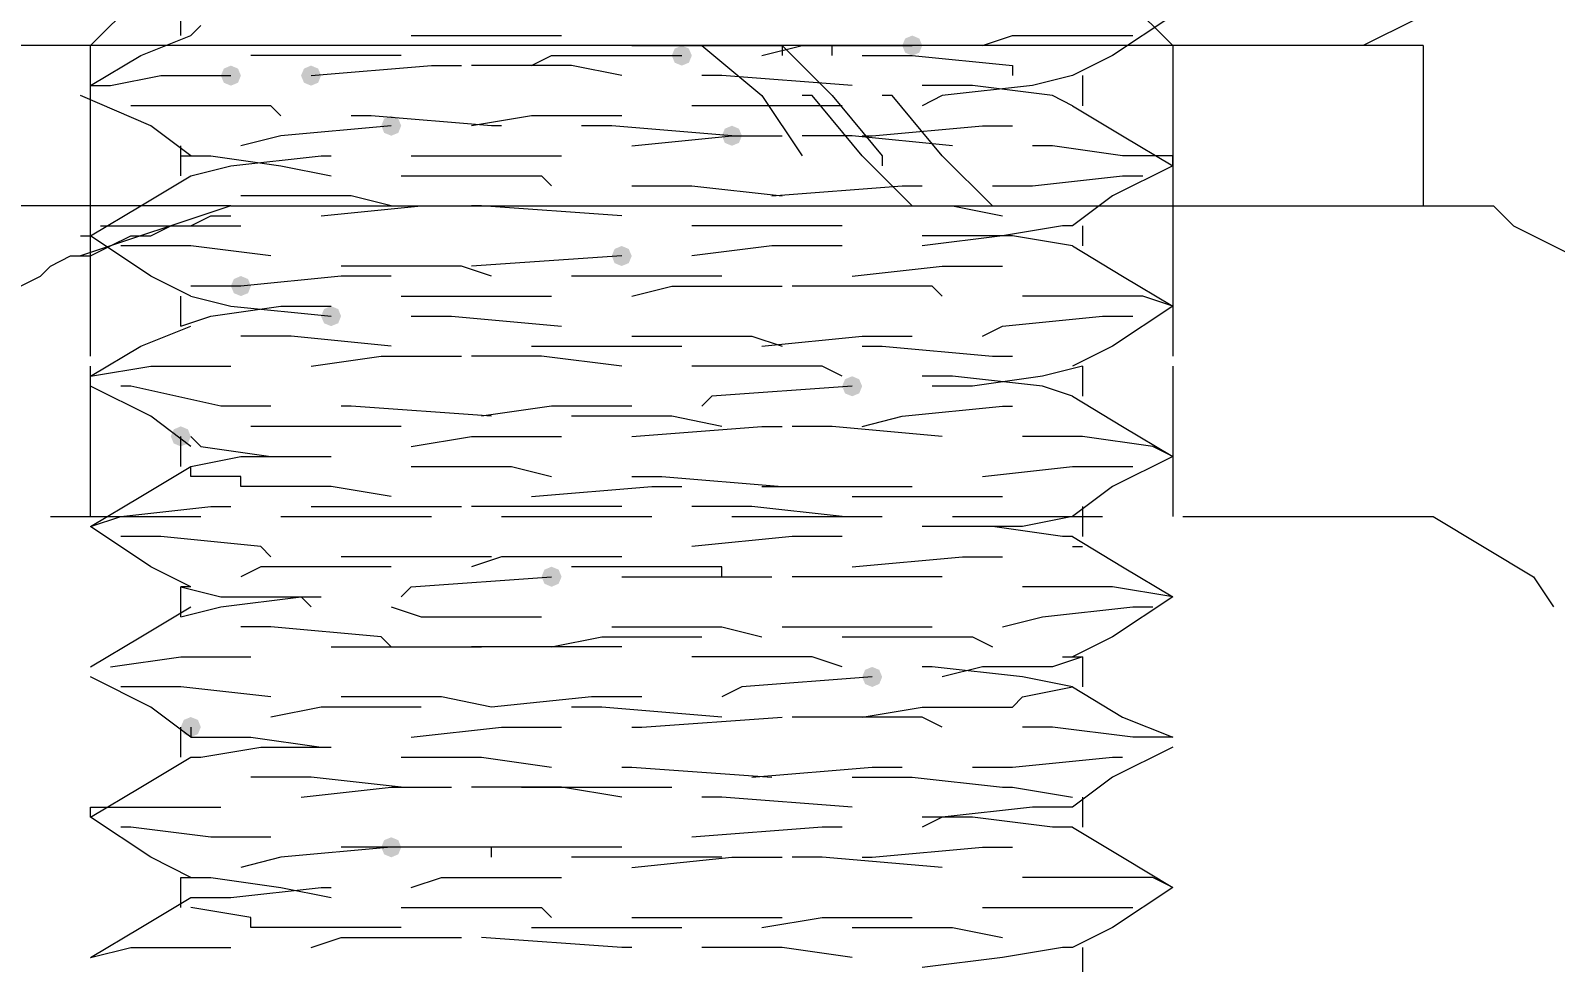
# Model space of a CAD drawing. Header units: millimetres. Extents: x 89051 to 218395, y -330386 to -125649.
# Drawn here: x 90796.65 to 90815.07, y -134289.83 to -134278.57 of the extents above; entities that cross this region are included whole.
import ezdxf

# ---------------------------------------------------------------- set-up
doc = ezdxf.new("R2010")
doc.units = ezdxf.units.MM
doc.header["$LTSCALE"] = 13
doc.layers.add('C00-00-00', color=7, linetype='Continuous')
doc.layers.add('标注、文本', color=3, linetype='Continuous', lineweight=25)
doc.styles.get("Standard").update_dxf_attribs({"font": 'gbenor.shx', "bigfont": 'gbcbig.shx'})
doc.dimstyles.new('1-15', dxfattribs={"dimscale": 20, "dimtxt": 3.5, "dimasz": 2, "dimexe": 1.5, "dimexo": 0.5, "dimgap": 0.5, "dimtad": 1, "dimtoh": 1, "dimdec": 1, "dimdsep": 46, "dimtxsty": 'Standard', "dimcen": 2.5, "dimclrd": 3, "dimclre": 3, "dimclrt": 3, "dimadec": 0, "dimazin": 2, "dimtfac": 1, "dimtdec": 1, "dimtmove": 0, "dimatfit": 2, "dimfxl": 1, "dimarcsym": 0})

# ---------------------------------------------------------------- blocks, each defined once
blk = doc.blocks.new('225635')
at = {"layer": 'C00-00-00'}
h = blk.add_hatch(color=256, dxfattribs=at)
h.dxf.hatch_style = 2
h.paths.add_polyline_path([(72517.552, -125589.164), (72517.466, -125589.2), (72517.431, -125589.285), (72517.466, -125589.371), (72517.552, -125589.406), (72517.637, -125589.371), (72517.673, -125589.285), (72517.637, -125589.2)])
h = blk.add_hatch(color=256, dxfattribs=at)
h.dxf.hatch_style = 2
h.paths.add_polyline_path([(72520.335, -125589.043), (72520.249, -125589.079), (72520.214, -125589.164), (72520.249, -125589.25), (72520.335, -125589.285), (72520.42, -125589.25), (72520.456, -125589.164), (72520.42, -125589.079)])
h = blk.add_hatch(color=256, dxfattribs=at)
h.dxf.hatch_style = 2
h.paths.add_polyline_path([(72512.106, -125589.406), (72512.021, -125589.442), (72511.985, -125589.527), (72512.021, -125589.613), (72512.106, -125589.648), (72512.192, -125589.613), (72512.227, -125589.527), (72512.192, -125589.442)])
h = blk.add_hatch(color=256, dxfattribs=at)
h.dxf.hatch_style = 2
h.paths.add_polyline_path([(72513.074, -125589.406), (72512.989, -125589.442), (72512.953, -125589.527), (72512.989, -125589.613), (72513.074, -125589.648), (72513.16, -125589.613), (72513.195, -125589.527), (72513.16, -125589.442)])
h = blk.add_hatch(color=256, dxfattribs=at)
h.dxf.hatch_style = 2
h.paths.add_polyline_path([(72514.043, -125590.011), (72513.957, -125590.047), (72513.922, -125590.132), (72513.957, -125590.218), (72514.043, -125590.253), (72514.128, -125590.218), (72514.163, -125590.132), (72514.128, -125590.047)])
h = blk.add_hatch(color=256, dxfattribs=at)
h.dxf.hatch_style = 2
h.paths.add_polyline_path([(72518.157, -125590.132), (72518.071, -125590.168), (72518.036, -125590.253), (72518.071, -125590.339), (72518.157, -125590.374), (72518.242, -125590.339), (72518.278, -125590.253), (72518.242, -125590.168)])
h = blk.add_hatch(color=256, dxfattribs=at)
h.dxf.hatch_style = 2
h.paths.add_polyline_path([(72516.826, -125591.584), (72516.74, -125591.62), (72516.705, -125591.705), (72516.74, -125591.791), (72516.826, -125591.826), (72516.911, -125591.791), (72516.947, -125591.705), (72516.911, -125591.62)])
h = blk.add_hatch(color=256, dxfattribs=at)
h.dxf.hatch_style = 2
h.paths.add_polyline_path([(72512.227, -125591.947), (72512.142, -125591.983), (72512.106, -125592.068), (72512.142, -125592.154), (72512.227, -125592.189), (72512.313, -125592.154), (72512.348, -125592.068), (72512.313, -125591.983)])
h = blk.add_hatch(color=256, dxfattribs=at)
h.dxf.hatch_style = 2
h.paths.add_polyline_path([(72513.316, -125592.31), (72513.231, -125592.346), (72513.195, -125592.431), (72513.231, -125592.517), (72513.316, -125592.552), (72513.402, -125592.517), (72513.437, -125592.431), (72513.402, -125592.346)])
h = blk.add_hatch(color=256, dxfattribs=at)
h.dxf.hatch_style = 2
h.paths.add_polyline_path([(72519.609, -125593.157), (72519.523, -125593.193), (72519.488, -125593.278), (72519.523, -125593.364), (72519.609, -125593.399), (72519.694, -125593.364), (72519.73, -125593.278), (72519.694, -125593.193)])
h = blk.add_hatch(color=256, dxfattribs=at)
h.dxf.hatch_style = 2
h.paths.add_polyline_path([(72511.501, -125593.762), (72511.416, -125593.798), (72511.38, -125593.883), (72511.416, -125593.969), (72511.501, -125594.004), (72511.587, -125593.969), (72511.622, -125593.883), (72511.587, -125593.798)])
h = blk.add_hatch(color=256, dxfattribs=at)
h.dxf.hatch_style = 2
h.paths.add_polyline_path([(72515.979, -125595.457), (72515.893, -125595.492), (72515.858, -125595.578), (72515.893, -125595.663), (72515.979, -125595.699), (72516.064, -125595.663), (72516.1, -125595.578), (72516.064, -125595.492)])
h = blk.add_hatch(color=256, dxfattribs=at)
h.dxf.hatch_style = 2
h.paths.add_polyline_path([(72519.851, -125596.667), (72519.765, -125596.702), (72519.73, -125596.788), (72519.765, -125596.873), (72519.851, -125596.909), (72519.936, -125596.873), (72519.972, -125596.788), (72519.936, -125596.702)])
h = blk.add_hatch(color=256, dxfattribs=at)
h.dxf.hatch_style = 2
h.paths.add_polyline_path([(72511.622, -125597.272), (72511.537, -125597.307), (72511.501, -125597.393), (72511.537, -125597.478), (72511.622, -125597.514), (72511.708, -125597.478), (72511.743, -125597.393), (72511.708, -125597.307)])
h = blk.add_hatch(color=256, dxfattribs=at)
h.dxf.hatch_style = 2
h.paths.add_polyline_path([(72514.043, -125598.724), (72513.957, -125598.759), (72513.922, -125598.845), (72513.957, -125598.93), (72514.043, -125598.966), (72514.128, -125598.93), (72514.163, -125598.845), (72514.128, -125598.759)])
at = {"layer": 'C00-00-00', "lineweight": 15}
for points in [[(72510.412, -125589.164), (72511.501, -125588.075)], [(72522.392, -125588.075), (72523.481, -125589.164)], [(72527.716, -125588.196), (72525.78, -125589.164)], [(72511.501, -125589.043), (72511.501, -125588.68)], [(72523.481, -125588.801), (72522.755, -125589.285)], [(72511.622, -125589.043), (72511.743, -125588.922)], [(72526.506, -125589.164), (72526.143, -125589.164), (72525.659, -125589.164), (72525.054, -125589.164), (72524.207, -125589.164), (72523.239, -125589.164), (72522.15, -125589.164), (72520.94, -125589.164), (72519.609, -125589.164), (72518.278, -125589.164), (72516.947, -125589.164), (72515.495, -125589.164), (72514.164, -125589.164), (72512.832, -125589.164), (72511.622, -125589.164), (72510.533, -125589.164), (72509.565, -125589.164), (72508.839, -125589.164), (72508.113, -125589.164), (72507.629, -125589.164), (72507.387, -125589.164)], [(72510.412, -125589.285), (72510.412, -125589.164)], [(72511.017, -125589.285), (72511.622, -125589.043)], [(72514.285, -125589.043), (72515.132, -125589.043)], [(72515.132, -125589.043), (72516.1, -125589.043)], [(72516.947, -125589.164), (72518.762, -125589.164)], [(72517.794, -125589.164), (72518.52, -125589.769)], [(72518.52, -125589.285), (72519.004, -125589.164)], [(72518.762, -125589.164), (72519.367, -125589.769)], [(72518.762, -125589.164), (72518.762, -125589.285)], [(72519.004, -125589.164), (72520.335, -125589.164)], [(72519.367, -125589.285), (72519.367, -125589.164)], [(72521.182, -125589.164), (72521.545, -125589.043)], [(72521.545, -125589.043), (72522.513, -125589.043)], [(72522.513, -125589.043), (72522.997, -125589.043)], [(72523.481, -125589.164), (72523.481, -125590.979)], [(72526.506, -125589.164), (72526.506, -125591.1)], [(72510.412, -125591.1), (72510.412, -125589.285)], [(72510.412, -125589.648), (72511.017, -125589.285)], [(72513.074, -125589.285), (72512.348, -125589.285)], [(72514.164, -125589.285), (72513.074, -125589.285)], [(72515.737, -125589.406), (72515.979, -125589.285)], [(72515.979, -125589.285), (72517.552, -125589.285)], [(72519.73, -125589.285), (72520.335, -125589.285)], [(72520.335, -125589.285), (72521.545, -125589.406)], [(72522.755, -125589.285), (72522.271, -125589.527)], [(72510.654, -125589.648), (72511.259, -125589.527)], [(72511.259, -125589.527), (72512.106, -125589.527)], [(72513.074, -125589.527), (72514.527, -125589.406)], [(72514.527, -125589.406), (72514.89, -125589.406)], [(72516.221, -125589.406), (72515.011, -125589.406)], [(72516.826, -125589.527), (72516.221, -125589.406)], [(72518.036, -125589.527), (72517.794, -125589.527)], [(72519.609, -125589.648), (72518.036, -125589.527)], [(72521.545, -125589.406), (72521.545, -125589.527)], [(72522.271, -125589.527), (72521.787, -125589.648)], [(72522.392, -125589.527), (72522.392, -125589.89)], [(72510.412, -125589.648), (72510.654, -125589.648)], [(72521.061, -125589.648), (72520.456, -125589.648)], [(72521.787, -125589.648), (72520.698, -125589.769)], [(72522.029, -125589.769), (72521.061, -125589.648)], [(72511.138, -125590.132), (72510.291, -125589.769)], [(72511.622, -125589.89), (72510.896, -125589.89)], [(72512.59, -125589.89), (72511.622, -125589.89)], [(72512.711, -125590.011), (72512.59, -125589.89)], [(72519.246, -125589.89), (72517.673, -125589.89)], [(72518.52, -125589.769), (72519.004, -125590.495)], [(72519.125, -125589.769), (72519.004, -125589.769)], [(72519.73, -125590.495), (72519.125, -125589.769)], [(72519.488, -125589.89), (72519.246, -125589.89)], [(72519.367, -125589.769), (72519.972, -125590.495)], [(72520.093, -125589.769), (72519.972, -125589.769)], [(72520.698, -125590.495), (72520.093, -125589.769)], [(72520.698, -125589.769), (72520.456, -125589.89)], [(72522.271, -125589.89), (72522.029, -125589.769)], [(72522.271, -125589.89), (72522.876, -125590.253)], [(72513.8, -125590.011), (72513.558, -125590.011)], [(72515.253, -125590.132), (72513.8, -125590.011)], [(72515.737, -125590.011), (72515.011, -125590.132)], [(72516.826, -125590.011), (72515.737, -125590.011)], [(72511.622, -125590.495), (72511.138, -125590.132)], [(72512.711, -125590.253), (72512.227, -125590.374)], [(72514.043, -125590.132), (72512.711, -125590.253)], [(72515.374, -125590.132), (72515.253, -125590.132)], [(72516.705, -125590.132), (72516.342, -125590.132)], [(72518.157, -125590.253), (72516.705, -125590.132)], [(72516.947, -125590.374), (72518.157, -125590.253)], [(72518.157, -125590.253), (72518.762, -125590.253)], [(72519.609, -125590.253), (72519.004, -125590.253)], [(72520.819, -125590.374), (72519.609, -125590.253)], [(72519.73, -125590.253), (72519.851, -125590.253)], [(72519.851, -125590.253), (72521.182, -125590.132)], [(72521.182, -125590.132), (72521.545, -125590.132)], [(72522.876, -125590.253), (72523.481, -125590.616)], [(72511.501, -125590.737), (72511.501, -125590.374)], [(72522.029, -125590.374), (72521.787, -125590.374)], [(72522.876, -125590.495), (72522.029, -125590.374)], [(72511.501, -125590.495), (72511.864, -125590.495)], [(72511.622, -125590.737), (72512.106, -125590.616)], [(72511.864, -125590.495), (72512.711, -125590.616)], [(72512.106, -125590.616), (72513.195, -125590.495)], [(72512.711, -125590.616), (72513.316, -125590.737)], [(72513.195, -125590.495), (72513.316, -125590.495)], [(72514.285, -125590.495), (72514.648, -125590.495)], [(72514.648, -125590.495), (72516.1, -125590.495)], [(72520.335, -125591.1), (72519.73, -125590.495)], [(72519.972, -125590.495), (72519.972, -125590.616)], [(72521.303, -125591.1), (72520.698, -125590.495)], [(72523.481, -125590.616), (72522.755, -125590.979)], [(72523.481, -125590.495), (72522.876, -125590.495)], [(72523.481, -125590.616), (72523.481, -125590.495)], [(72511.017, -125591.1), (72511.622, -125590.737)], [(72514.164, -125590.737), (72515.858, -125590.737)], [(72515.858, -125590.737), (72515.979, -125590.858)], [(72521.787, -125590.858), (72522.876, -125590.737)], [(72522.876, -125590.737), (72523.118, -125590.737)], [(72512.348, -125590.979), (72512.227, -125590.979)], [(72513.558, -125590.979), (72512.348, -125590.979)], [(72514.043, -125591.1), (72513.558, -125590.979)], [(72516.947, -125590.858), (72517.673, -125590.858)], [(72517.673, -125590.858), (72518.762, -125590.979)], [(72518.641, -125590.979), (72520.214, -125590.858)], [(72520.214, -125590.858), (72520.456, -125590.858)], [(72521.303, -125590.858), (72521.787, -125590.858)], [(72522.755, -125590.979), (72522.271, -125591.342)], [(72523.481, -125590.979), (72523.481, -125591.1)], [(72512.106, -125591.1), (72509.807, -125591.1), (72507.629, -125591.1), (72506.419, -125591.1), (72505.33, -125591.1), (72504.846, -125591.1), (72504.483, -125591.1)], [(72512.106, -125591.1), (72510.291, -125591.705)], [(72510.412, -125591.463), (72511.017, -125591.1)], [(72510.412, -125592.189), (72510.412, -125591.1)], [(72512.106, -125591.1), (72527.353, -125591.1)], [(72513.195, -125591.221), (72514.406, -125591.1)], [(72514.406, -125591.1), (72515.011, -125591.1)], [(72515.132, -125591.1), (72515.011, -125591.1)], [(72516.826, -125591.221), (72515.132, -125591.1)], [(72515.858, -125591.1), (72516.342, -125591.1)], [(72516.342, -125591.1), (72517.673, -125591.1)], [(72519.609, -125591.1), (72519.73, -125591.1)], [(72519.609, -125591.1), (72520.819, -125591.1)], [(72520.819, -125591.1), (72521.424, -125591.221)], [(72523.481, -125591.1), (72523.481, -125592.915)], [(72527.353, -125591.1), (72527.595, -125591.342), (72527.837, -125591.463), (72528.079, -125591.584), (72528.321, -125591.705)], [(72509.565, -125592.068), (72509.807, -125591.947), (72509.928, -125591.826), (72510.17, -125591.705), (72510.412, -125591.705), (72510.654, -125591.584), (72510.896, -125591.463), (72511.138, -125591.463), (72511.38, -125591.342), (72511.622, -125591.342), (72511.864, -125591.221), (72512.106, -125591.221)], [(72510.533, -125591.342), (72511.38, -125591.342)], [(72511.38, -125591.342), (72512.227, -125591.342)], [(72518.762, -125591.342), (72517.673, -125591.342)], [(72519.488, -125591.342), (72518.762, -125591.342)], [(72522.15, -125591.342), (72521.424, -125591.463)], [(72522.271, -125591.342), (72522.15, -125591.342)], [(72522.392, -125591.342), (72522.392, -125591.584)], [(72510.291, -125591.463), (72510.412, -125591.463)], [(72511.138, -125591.947), (72510.412, -125591.463)], [(72521.424, -125591.463), (72520.456, -125591.584)], [(72521.545, -125591.463), (72520.456, -125591.463)], [(72522.271, -125591.584), (72521.545, -125591.463)], [(72511.622, -125591.584), (72510.775, -125591.584)], [(72512.59, -125591.705), (72511.622, -125591.584)], [(72516.826, -125591.705), (72515.011, -125591.826)], [(72518.641, -125591.584), (72517.673, -125591.705)], [(72519.488, -125591.584), (72518.641, -125591.584)], [(72522.271, -125591.584), (72522.876, -125591.947)], [(72514.89, -125591.826), (72513.437, -125591.826)], [(72515.253, -125591.947), (72514.89, -125591.826)], [(72519.609, -125591.947), (72520.698, -125591.826)], [(72520.698, -125591.826), (72521.424, -125591.826)], [(72511.622, -125592.189), (72511.138, -125591.947)], [(72512.227, -125592.068), (72511.622, -125592.068)], [(72513.437, -125591.947), (72512.227, -125592.068)], [(72514.043, -125591.947), (72513.437, -125591.947)], [(72516.826, -125591.947), (72516.221, -125591.947)], [(72518.036, -125591.947), (72516.826, -125591.947)], [(72516.947, -125592.189), (72517.431, -125592.068)], [(72517.431, -125592.068), (72518.762, -125592.068)], [(72520.577, -125592.068), (72518.883, -125592.068)], [(72520.698, -125592.189), (72520.577, -125592.068)], [(72522.876, -125591.947), (72523.481, -125592.31)], [(72510.412, -125592.915), (72510.412, -125592.189)], [(72511.501, -125592.552), (72511.501, -125592.189)], [(72511.622, -125592.189), (72512.106, -125592.31)], [(72514.164, -125592.189), (72515.616, -125592.189)], [(72515.616, -125592.189), (72515.979, -125592.189)], [(72522.029, -125592.189), (72521.666, -125592.189)], [(72523.118, -125592.189), (72522.029, -125592.189)], [(72523.481, -125592.31), (72523.118, -125592.189)], [(72511.501, -125592.552), (72511.864, -125592.431)], [(72511.864, -125592.431), (72512.711, -125592.31)], [(72512.106, -125592.31), (72513.316, -125592.431)], [(72512.711, -125592.31), (72513.316, -125592.31)], [(72514.285, -125592.431), (72514.769, -125592.431)], [(72514.769, -125592.431), (72516.1, -125592.552)], [(72521.424, -125592.552), (72522.634, -125592.431)], [(72522.634, -125592.431), (72522.997, -125592.431)], [(72523.481, -125592.31), (72522.755, -125592.794)], [(72511.017, -125592.794), (72511.622, -125592.552)], [(72521.182, -125592.673), (72521.424, -125592.552)], [(72510.412, -125593.157), (72511.017, -125592.794)], [(72512.832, -125592.673), (72512.227, -125592.673)], [(72514.043, -125592.794), (72512.832, -125592.673)], [(72515.737, -125592.794), (72517.552, -125592.794)], [(72516.947, -125592.673), (72518.399, -125592.673)], [(72518.399, -125592.673), (72518.762, -125592.794)], [(72518.52, -125592.794), (72519.73, -125592.673)], [(72519.73, -125592.673), (72520.335, -125592.673)], [(72519.73, -125592.794), (72519.972, -125592.794)], [(72519.972, -125592.794), (72521.303, -125592.915)], [(72522.755, -125592.794), (72522.271, -125593.036)], [(72510.412, -125593.157), (72511.138, -125593.036)], [(72510.412, -125594.851), (72510.412, -125593.036)], [(72511.138, -125593.036), (72512.106, -125593.036)], [(72513.074, -125593.036), (72513.922, -125592.915)], [(72513.922, -125592.915), (72514.89, -125592.915)], [(72515.858, -125592.915), (72515.011, -125592.915)], [(72516.826, -125593.036), (72515.858, -125592.915)], [(72519.246, -125593.036), (72517.673, -125593.036)], [(72519.488, -125593.157), (72519.246, -125593.036)], [(72521.303, -125592.915), (72521.545, -125592.915)], [(72522.392, -125593.036), (72521.908, -125593.157)], [(72522.392, -125593.036), (72522.392, -125593.399)], [(72523.481, -125593.036), (72523.481, -125593.883)], [(72520.819, -125593.157), (72520.456, -125593.157)], [(72521.908, -125593.278), (72520.819, -125593.157)], [(72521.908, -125593.157), (72521.061, -125593.278)], [(72511.138, -125593.641), (72510.412, -125593.278)], [(72510.896, -125593.278), (72510.775, -125593.278)], [(72511.985, -125593.52), (72510.896, -125593.278)], [(72517.915, -125593.399), (72517.794, -125593.52)], [(72519.609, -125593.278), (72517.915, -125593.399)], [(72521.061, -125593.278), (72520.577, -125593.278)], [(72522.271, -125593.399), (72521.908, -125593.278)], [(72522.271, -125593.399), (72522.876, -125593.762)], [(72512.59, -125593.52), (72511.985, -125593.52)], [(72513.558, -125593.52), (72513.437, -125593.52)], [(72515.253, -125593.641), (72513.558, -125593.52)], [(72515.979, -125593.52), (72515.132, -125593.641)], [(72516.947, -125593.52), (72515.979, -125593.52)], [(72520.214, -125593.641), (72521.424, -125593.52)], [(72521.424, -125593.52), (72521.545, -125593.52)], [(72511.622, -125594.004), (72511.138, -125593.641)], [(72512.953, -125593.762), (72512.348, -125593.762)], [(72514.164, -125593.762), (72512.953, -125593.762)], [(72517.431, -125593.641), (72516.221, -125593.641)], [(72516.947, -125593.883), (72518.52, -125593.762)], [(72518.036, -125593.762), (72517.431, -125593.641)], [(72518.52, -125593.762), (72518.762, -125593.762)], [(72519.367, -125593.762), (72518.883, -125593.762)], [(72520.698, -125593.883), (72519.367, -125593.762)], [(72519.73, -125593.762), (72520.214, -125593.641)], [(72522.876, -125593.762), (72523.481, -125594.125)], [(72511.501, -125594.246), (72511.501, -125593.883)], [(72511.622, -125593.883), (72511.743, -125594.004)], [(72514.285, -125594.004), (72515.011, -125593.883)], [(72515.011, -125593.883), (72516.1, -125593.883)], [(72522.392, -125593.883), (72521.666, -125593.883)], [(72523.239, -125594.004), (72522.392, -125593.883)], [(72523.481, -125593.883), (72523.481, -125594.851)], [(72511.622, -125594.246), (72512.227, -125594.125)], [(72511.743, -125594.004), (72512.59, -125594.125)], [(72512.227, -125594.125), (72513.316, -125594.125)], [(72512.59, -125594.125), (72513.316, -125594.125)], [(72523.481, -125594.125), (72522.755, -125594.488)], [(72523.481, -125594.125), (72523.239, -125594.004)], [(72511.017, -125594.609), (72511.622, -125594.246)], [(72511.622, -125594.367), (72511.622, -125594.246)], [(72514.285, -125594.246), (72515.495, -125594.246)], [(72515.495, -125594.246), (72515.979, -125594.367)], [(72521.182, -125594.367), (72522.271, -125594.246)], [(72522.271, -125594.246), (72522.997, -125594.246)], [(72512.227, -125594.367), (72511.622, -125594.367)], [(72512.227, -125594.488), (72512.227, -125594.367)], [(72513.316, -125594.488), (72512.227, -125594.488)], [(72514.043, -125594.609), (72513.316, -125594.488)], [(72515.737, -125594.609), (72517.189, -125594.488)], [(72516.947, -125594.367), (72517.31, -125594.367)], [(72517.189, -125594.488), (72517.552, -125594.488)], [(72517.31, -125594.367), (72518.762, -125594.488)], [(72518.52, -125594.488), (72519.125, -125594.488)], [(72519.125, -125594.488), (72520.335, -125594.488)], [(72522.755, -125594.488), (72522.271, -125594.851)], [(72510.412, -125594.972), (72511.017, -125594.609)], [(72519.609, -125594.609), (72520.577, -125594.609)], [(72520.577, -125594.609), (72521.424, -125594.609)], [(72509.928, -125594.851), (72511.743, -125594.851)], [(72510.412, -125594.972), (72510.775, -125594.851)], [(72510.775, -125594.851), (72511.864, -125594.73)], [(72511.864, -125594.73), (72512.106, -125594.73)], [(72512.711, -125594.851), (72514.527, -125594.851)], [(72513.074, -125594.73), (72513.316, -125594.73)], [(72513.316, -125594.73), (72514.89, -125594.73)], [(72516.584, -125594.73), (72515.011, -125594.73)], [(72515.374, -125594.851), (72517.189, -125594.851)], [(72516.826, -125594.73), (72516.584, -125594.73)], [(72518.399, -125594.73), (72517.673, -125594.73)], [(72518.157, -125594.851), (72519.972, -125594.851)], [(72519.488, -125594.851), (72518.399, -125594.73)], [(72520.819, -125594.851), (72522.634, -125594.851)], [(72522.271, -125594.851), (72521.666, -125594.972)], [(72522.392, -125594.73), (72522.392, -125595.093)], [(72523.602, -125594.851), (72525.417, -125594.851)], [(72525.417, -125594.851), (72526.627, -125594.851)], [(72526.627, -125594.851), (72527.837, -125595.578)], [(72511.138, -125595.457), (72510.412, -125594.972)], [(72521.666, -125594.972), (72520.456, -125594.972)], [(72521.303, -125594.972), (72520.456, -125594.972)], [(72522.15, -125595.093), (72521.303, -125594.972)], [(72511.259, -125595.093), (72510.775, -125595.093)], [(72512.469, -125595.214), (72511.259, -125595.093)], [(72512.59, -125595.336), (72512.469, -125595.214)], [(72518.883, -125595.093), (72517.673, -125595.214)], [(72519.488, -125595.093), (72518.883, -125595.093)], [(72522.271, -125595.093), (72522.15, -125595.093)], [(72522.271, -125595.093), (72522.876, -125595.457)], [(72522.271, -125595.214), (72522.392, -125595.214)], [(72514.164, -125595.336), (72513.437, -125595.336)], [(72515.253, -125595.336), (72514.164, -125595.336)], [(72515.374, -125595.336), (72515.011, -125595.457)], [(72516.826, -125595.336), (72515.374, -125595.336)], [(72519.609, -125595.457), (72520.94, -125595.336)], [(72520.94, -125595.336), (72521.424, -125595.336)], [(72511.622, -125595.699), (72511.138, -125595.457)], [(72512.469, -125595.457), (72512.227, -125595.578)], [(72513.679, -125595.457), (72512.469, -125595.457)], [(72514.043, -125595.457), (72513.679, -125595.457)], [(72514.285, -125595.699), (72515.979, -125595.578)], [(72518.036, -125595.457), (72516.221, -125595.457)], [(72516.826, -125595.578), (72517.794, -125595.578)], [(72517.794, -125595.578), (72518.641, -125595.578)], [(72518.036, -125595.578), (72518.036, -125595.457)], [(72519.972, -125595.578), (72518.883, -125595.578)], [(72520.698, -125595.578), (72519.972, -125595.578)], [(72522.876, -125595.457), (72523.481, -125595.82)], [(72527.837, -125595.578), (72528.079, -125595.941)], [(72511.622, -125595.699), (72511.501, -125595.699)], [(72511.501, -125595.699), (72511.985, -125595.82)], [(72511.501, -125596.062), (72511.501, -125595.699)], [(72514.164, -125595.82), (72514.285, -125595.699)], [(72522.755, -125595.699), (72521.666, -125595.699)], [(72523.481, -125595.82), (72522.755, -125595.699)], [(72511.017, -125596.304), (72511.622, -125595.941)], [(72511.501, -125596.062), (72511.985, -125595.941)], [(72511.985, -125595.82), (72512.953, -125595.82)], [(72511.985, -125595.941), (72512.953, -125595.82)], [(72512.953, -125595.82), (72513.074, -125595.941)], [(72512.953, -125595.82), (72513.195, -125595.82)], [(72514.043, -125595.941), (72514.406, -125596.062)], [(72521.908, -125596.062), (72522.997, -125595.941)], [(72523.481, -125595.82), (72522.755, -125596.304)], [(72522.997, -125595.941), (72523.239, -125595.941)], [(72514.406, -125596.062), (72515.858, -125596.062)], [(72521.424, -125596.183), (72521.908, -125596.062)], [(72510.412, -125596.667), (72511.017, -125596.304)], [(72512.59, -125596.183), (72512.227, -125596.183)], [(72513.922, -125596.304), (72512.59, -125596.183)], [(72514.043, -125596.425), (72513.922, -125596.304)], [(72515.979, -125596.425), (72516.584, -125596.304)], [(72516.584, -125596.304), (72517.794, -125596.304)], [(72516.705, -125596.183), (72518.036, -125596.183)], [(72518.036, -125596.183), (72518.52, -125596.304)], [(72518.762, -125596.183), (72520.335, -125596.183)], [(72519.488, -125596.304), (72519.73, -125596.304)], [(72519.73, -125596.304), (72521.061, -125596.304)], [(72520.335, -125596.183), (72520.577, -125596.183)], [(72521.061, -125596.304), (72521.303, -125596.425)], [(72522.755, -125596.304), (72522.271, -125596.546)], [(72513.316, -125596.425), (72514.648, -125596.425)], [(72514.648, -125596.425), (72515.132, -125596.425)], [(72515.495, -125596.425), (72515.011, -125596.425)], [(72516.826, -125596.425), (72515.495, -125596.425)], [(72510.654, -125596.667), (72511.501, -125596.546)], [(72511.501, -125596.546), (72512.348, -125596.546)], [(72519.125, -125596.546), (72517.673, -125596.546)], [(72519.488, -125596.667), (72519.125, -125596.546)], [(72520.577, -125596.667), (72520.456, -125596.667)], [(72521.666, -125596.788), (72520.577, -125596.667)], [(72521.182, -125596.667), (72520.698, -125596.788)], [(72522.029, -125596.667), (72521.182, -125596.667)], [(72522.392, -125596.546), (72522.029, -125596.667)], [(72522.15, -125596.546), (72522.392, -125596.546)], [(72522.392, -125596.546), (72522.392, -125596.909)], [(72511.138, -125597.151), (72510.412, -125596.788)], [(72519.851, -125596.788), (72518.278, -125596.909)], [(72522.271, -125596.909), (72521.666, -125596.788)], [(72511.501, -125596.909), (72510.775, -125596.909)], [(72512.59, -125597.03), (72511.501, -125596.909)], [(72514.648, -125597.03), (72513.437, -125597.03)], [(72515.253, -125597.151), (72514.648, -125597.03)], [(72516.463, -125597.03), (72515.253, -125597.151)], [(72517.068, -125597.03), (72516.463, -125597.03)], [(72518.278, -125596.909), (72518.036, -125597.03)], [(72521.545, -125597.151), (72521.666, -125597.03)], [(72521.666, -125597.03), (72522.271, -125596.909)], [(72522.271, -125596.909), (72522.876, -125597.272)], [(72511.622, -125597.514), (72511.138, -125597.151)], [(72513.195, -125597.151), (72512.59, -125597.272)], [(72514.406, -125597.151), (72513.195, -125597.151)], [(72516.584, -125597.151), (72516.221, -125597.151)], [(72518.036, -125597.272), (72516.584, -125597.151)], [(72517.068, -125597.393), (72518.762, -125597.272)], [(72520.456, -125597.272), (72518.883, -125597.272)], [(72519.73, -125597.272), (72520.456, -125597.151)], [(72520.456, -125597.151), (72521.545, -125597.151)], [(72520.698, -125597.393), (72520.456, -125597.272)], [(72522.876, -125597.272), (72523.481, -125597.514)], [(72511.501, -125597.756), (72511.501, -125597.393)], [(72511.622, -125597.393), (72511.622, -125597.514)], [(72514.285, -125597.514), (72515.374, -125597.393)], [(72515.374, -125597.393), (72516.1, -125597.393)], [(72516.947, -125597.393), (72517.068, -125597.393)], [(72522.029, -125597.393), (72521.666, -125597.393)], [(72522.997, -125597.514), (72522.029, -125597.393)], [(72511.622, -125597.514), (72512.348, -125597.514)], [(72511.743, -125597.756), (72512.469, -125597.635)], [(72512.348, -125597.514), (72513.195, -125597.635)], [(72512.469, -125597.635), (72513.316, -125597.635)], [(72523.481, -125597.635), (72522.755, -125597.998)], [(72523.481, -125597.514), (72522.997, -125597.514)], [(72511.017, -125598.119), (72511.622, -125597.756)], [(72511.622, -125597.756), (72511.743, -125597.756)], [(72514.164, -125597.756), (72515.132, -125597.756)], [(72515.132, -125597.756), (72515.979, -125597.877)], [(72521.545, -125597.877), (72522.755, -125597.756)], [(72522.755, -125597.756), (72522.876, -125597.756)], [(72513.074, -125597.998), (72512.348, -125597.998)], [(72514.164, -125598.119), (72513.074, -125597.998)], [(72516.826, -125597.877), (72516.947, -125597.877)], [(72516.947, -125597.877), (72518.641, -125597.998)], [(72518.399, -125597.998), (72519.851, -125597.877)], [(72519.609, -125597.998), (72520.335, -125597.998)], [(72519.851, -125597.877), (72520.214, -125597.877)], [(72520.335, -125597.998), (72521.424, -125598.119)], [(72521.061, -125597.877), (72521.545, -125597.877)], [(72522.755, -125597.998), (72522.271, -125598.361)], [(72510.412, -125598.482), (72511.017, -125598.119)], [(72512.953, -125598.24), (72514.043, -125598.119)], [(72514.043, -125598.119), (72514.769, -125598.119)], [(72516.1, -125598.119), (72515.011, -125598.119)], [(72515.616, -125598.119), (72515.979, -125598.119)], [(72515.979, -125598.119), (72517.431, -125598.119)], [(72516.826, -125598.24), (72516.1, -125598.119)], [(72521.424, -125598.119), (72521.545, -125598.119)], [(72521.545, -125598.119), (72522.271, -125598.24)], [(72510.412, -125598.482), (72510.412, -125598.361)], [(72510.412, -125598.361), (72511.138, -125598.361)], [(72511.138, -125598.361), (72511.985, -125598.361)], [(72518.036, -125598.24), (72517.794, -125598.24)], [(72519.609, -125598.361), (72518.036, -125598.24)], [(72521.787, -125598.361), (72520.698, -125598.482)], [(72522.271, -125598.361), (72521.787, -125598.361)], [(72522.392, -125598.24), (72522.392, -125598.603)], [(72511.138, -125598.966), (72510.412, -125598.482)], [(72520.698, -125598.482), (72520.456, -125598.603)], [(72521.061, -125598.482), (72520.456, -125598.482)], [(72522.029, -125598.603), (72521.061, -125598.482)], [(72510.896, -125598.603), (72510.775, -125598.603)], [(72511.864, -125598.724), (72510.896, -125598.603)], [(72512.59, -125598.724), (72511.864, -125598.724)], [(72519.246, -125598.603), (72517.673, -125598.724)], [(72519.488, -125598.603), (72519.246, -125598.603)], [(72522.271, -125598.603), (72522.029, -125598.603)], [(72522.271, -125598.603), (72522.876, -125598.966)], [(72514.043, -125598.845), (72512.711, -125598.966)], [(72515.253, -125598.845), (72513.437, -125598.845)], [(72515.737, -125598.845), (72515.011, -125598.845)], [(72515.253, -125598.966), (72515.253, -125598.845)], [(72516.826, -125598.845), (72515.737, -125598.845)], [(72519.851, -125598.966), (72521.182, -125598.845)], [(72521.182, -125598.845), (72521.545, -125598.845)], [(72511.622, -125599.208), (72511.138, -125598.966)], [(72512.711, -125598.966), (72512.227, -125599.087)], [(72517.31, -125598.966), (72516.221, -125598.966)], [(72516.947, -125599.087), (72518.157, -125598.966)], [(72518.036, -125598.966), (72517.31, -125598.966)], [(72518.157, -125598.966), (72518.762, -125598.966)], [(72519.246, -125598.966), (72518.883, -125598.966)], [(72520.698, -125599.087), (72519.246, -125598.966)], [(72519.73, -125598.966), (72519.851, -125598.966)], [(72522.876, -125598.966), (72523.481, -125599.329)], [(72511.501, -125599.208), (72511.864, -125599.208)], [(72511.501, -125599.571), (72511.501, -125599.208)], [(72511.864, -125599.208), (72512.711, -125599.329)], [(72514.285, -125599.329), (72514.648, -125599.208)], [(72514.648, -125599.208), (72516.1, -125599.208)], [(72522.392, -125599.208), (72521.666, -125599.208)], [(72523.239, -125599.208), (72522.392, -125599.208)], [(72523.481, -125599.329), (72523.239, -125599.208)], [(72511.017, -125599.813), (72511.622, -125599.45)], [(72511.622, -125599.45), (72512.106, -125599.45)], [(72512.106, -125599.45), (72513.195, -125599.329)], [(72512.711, -125599.329), (72513.316, -125599.45)], [(72513.195, -125599.329), (72513.316, -125599.329)], [(72523.481, -125599.329), (72522.755, -125599.813)], [(72512.348, -125599.692), (72511.622, -125599.571)], [(72514.164, -125599.571), (72515.858, -125599.571)], [(72515.858, -125599.571), (72515.979, -125599.692)], [(72521.182, -125599.571), (72522.392, -125599.571)], [(72522.392, -125599.571), (72522.997, -125599.571)], [(72510.412, -125600.176), (72511.017, -125599.813)], [(72512.348, -125599.813), (72512.348, -125599.692)], [(72513.558, -125599.813), (72512.348, -125599.813)], [(72514.164, -125599.813), (72513.558, -125599.813)], [(72515.737, -125599.813), (72517.31, -125599.813)], [(72516.947, -125599.692), (72517.673, -125599.692)], [(72517.31, -125599.813), (72517.552, -125599.813)], [(72517.673, -125599.692), (72518.762, -125599.692)], [(72518.52, -125599.813), (72519.246, -125599.692)], [(72519.246, -125599.692), (72520.335, -125599.692)], [(72519.609, -125599.813), (72520.819, -125599.813)], [(72520.819, -125599.813), (72521.424, -125599.934)], [(72522.755, -125599.813), (72522.271, -125600.055)], [(72513.074, -125600.055), (72513.437, -125599.934)], [(72513.437, -125599.934), (72514.89, -125599.934)], [(72516.826, -125600.055), (72515.132, -125599.934)], [(72510.412, -125600.176), (72510.896, -125600.055)], [(72510.896, -125600.055), (72511.985, -125600.055)], [(72511.985, -125600.055), (72512.106, -125600.055)], [(72516.947, -125600.055), (72516.826, -125600.055)], [(72518.762, -125600.055), (72517.794, -125600.055)], [(72519.609, -125600.176), (72518.762, -125600.055)], [(72521.424, -125600.176), (72520.456, -125600.297)], [(72522.15, -125600.055), (72521.424, -125600.176)], [(72522.271, -125600.055), (72522.15, -125600.055)], [(72522.392, -125600.055), (72522.392, -125600.418)]]:
    blk.add_lwpolyline(points, dxfattribs=at)
blk = doc.blocks.new('*D580')
at = {"layer": 'Defpoints', "color": 0, "transparency": 16777216}
for p in [(90794.776, -134113.287), (90674.312, -134182.836), (90940.67, -134217.792), (90006.08, -134300.778), (90933.981, -134300.778)]:
    blk.add_point(p, dxfattribs=at)
at = {"layer": '标注、文本', "color": 3, "lineweight": -2, "transparency": 16777216}
for p, q in [((90803.436, -134108.287), (90909.885, -134046.828)), ((90943.981, -134300.778), (90977.93, -134300.778))]:
    blk.add_line(p, q, dxfattribs=at)
blk.add_arc((90470.031, -134300.778), 477.9, 4.79703, 25.20297, dxfattribs=at)
at = {"layer": '标注、文本', "color": 3, "transparency": 16777216}
for points in [[(90896.529, -134100.365), (90908.345, -134094.187), (90883.904, -134061.828)], [(90952.917, -134260.534), (90939.596, -134261.092), (90947.93, -134300.778)]]:
    blk.add_solid(points, dxfattribs=at)
at = {"layer": '标注、文本', "color": 3, "transparency": 16777216, "insert": (90975.113, -134165.442), "char_height": 70, "attachment_point": 5, "rotation": 285}
blk.add_mtext('30°', dxfattribs=at)

msp = doc.modelspace()

# ---------------------------------------------------------------- block references
at = {"layer": '标注、文本'}
msp.add_blockref('225635', (18286.963, -8689.591), dxfattribs=at)

# ---------------------------------------------------------------- dimensions: what is measured, and where the dimension line sits
dim = msp.add_angular_dim_2l(base=(90940.67, -134217.792), line1=((90006.08, -134300.778), (90933.981, -134300.778)), line2=((90674.312, -134182.836), (90794.776, -134113.287)), dimstyle='1-15', dxfattribs=at)
dim.commit()
dim.dimension.update_dxf_attribs({"geometry": '*D580', "text_midpoint": (90975.113, -134165.442)})

doc.saveas('drawing.dxf')
